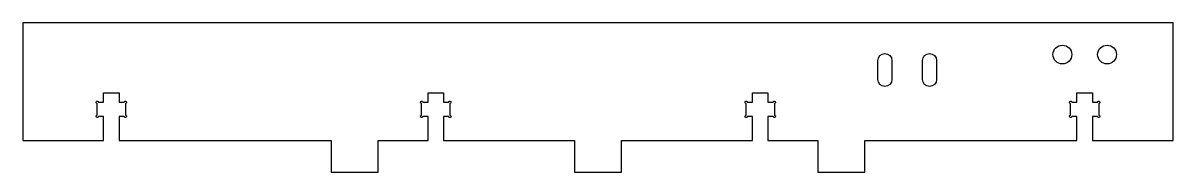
# Model space of a CAD drawing. Header units: millimetres. Extents: x 0 to 245, y -32 to 0.
import ezdxf

# ---------------------------------------------------------------- set-up
doc = ezdxf.new("R2010")
doc.units = ezdxf.units.MM

msp = doc.modelspace()

# ---------------------------------------------------------------- linework, layer by layer
for points in [[(17.13, -25), (17.13, -19.88), (16.03, -19.88, -2.414214), (15.78, -19.63), (15.78, -17.13, -2.414214), (16.03, -16.88), (17.13, -16.88), (17.13, -14.88), (20.43, -14.88), (20.43, -16.88), (21.53, -16.88, -2.414214), (21.78, -17.13), (21.78, -19.63, -2.414214), (21.53, -19.88), (20.43, -19.88), (20.43, -25), (65.53, -25), (65.53, -31.72), (75.53, -31.72), (75.53, -25), (86.13, -25), (86.13, -19.88), (85.03, -19.88, -2.414214), (84.78, -19.63), (84.78, -17.13, -2.414214), (85.03, -16.88), (86.13, -16.88), (86.13, -14.88), (89.43, -14.88), (89.43, -16.88), (90.53, -16.88, -2.414214), (90.78, -17.13), (90.78, -19.63, -2.414214), (90.53, -19.88), (89.43, -19.88), (89.43, -25), (117.28, -25), (117.28, -31.72), (127.28, -31.72), (127.28, -25), (155.13, -25), (155.13, -19.88), (154.03, -19.88, -2.414214), (153.78, -19.63), (153.78, -17.13, -2.414214), (154.03, -16.88), (155.13, -16.88), (155.13, -14.88), (158.43, -14.88), (158.43, -16.88), (159.53, -16.88, -2.414214), (159.78, -17.13), (159.78, -19.63, -2.414214), (159.53, -19.88), (158.43, -19.88), (158.43, -25), (169.03, -25), (169.03, -31.72), (179.03, -31.72), (179.03, -25), (224.13, -25), (224.13, -19.88), (223.03, -19.88, -2.414214), (222.78, -19.63), (222.78, -17.13, -2.414214), (223.03, -16.88), (224.13, -16.88), (224.13, -14.88), (227.43, -14.88), (227.43, -16.88), (228.53, -16.88, -2.414214), (228.78, -17.13), (228.78, -19.63, -2.414214), (228.53, -19.88), (227.43, -19.88), (227.43, -25), (244.56, -25), (244.56, 0), (0, 0), (0, -25)], [(184.78, -12, -1), (181.78, -12), (181.78, -8, -1), (184.78, -8)], [(191.28, -8, -1), (194.28, -8), (194.28, -12, -1), (191.28, -12)]]:
    msp.add_lwpolyline(points, format="xyb", close=True)
for centre in [(221.03, -6.72), (230.53, -6.72)]:
    msp.add_circle(centre, 2)

doc.saveas('drawing.dxf')
